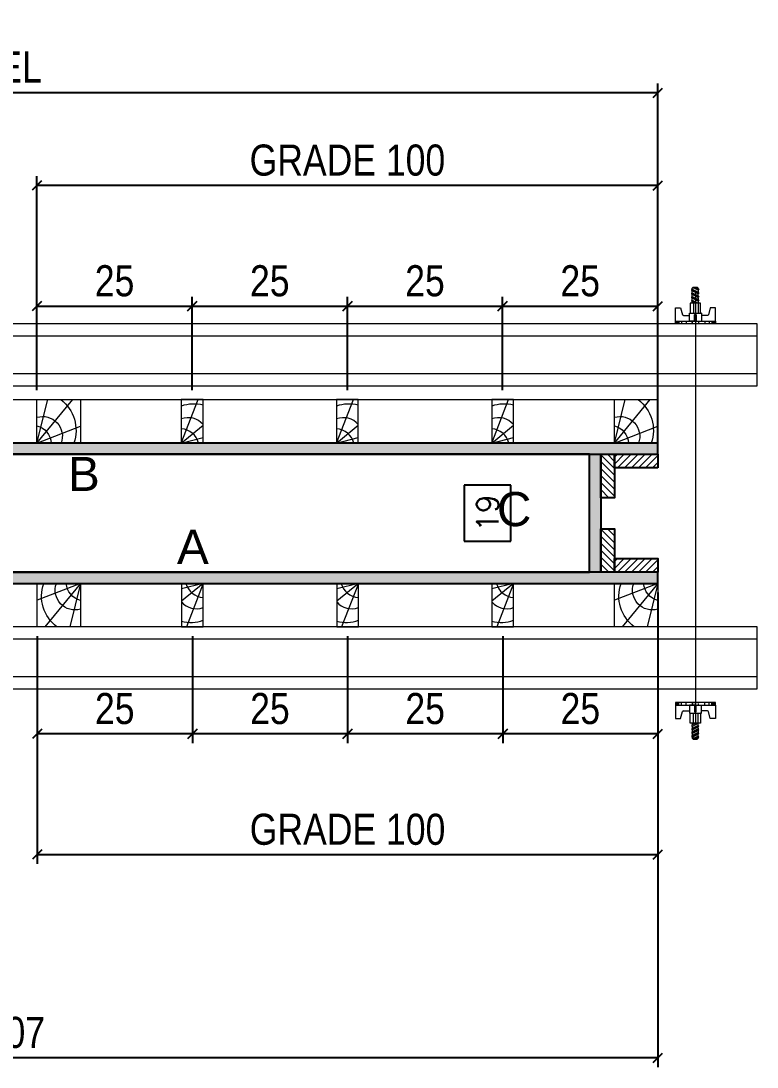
# Model space of a CAD drawing. Extents: x 28748 to 35002, y 14885 to 43501.
# Drawn here: x 32838.9 to 33076, y 27984.8 to 28321.9 of the extents above; entities that cross this region are included whole.
import ezdxf
from ezdxf.enums import TextEntityAlignment as Align

# ---------------------------------------------------------------- set-up
doc = ezdxf.new("R2010")
doc.units = 0
for name, color, linetype, lineweight in [('CONCRETO', 251, 'Continuous', 25), ('Hachura', 251, 'Continuous', 9), ('Madeira', 126, 'Continuous', 18), ('Perfil Metálico', 224, 'Continuous', 18)]:
    doc.layers.add(name, color=color, linetype=linetype, lineweight=lineweight)
for name, color, linetype in [('COTA', 241, 'Continuous'), ('MEIO_PONT', 93, 'Continuous'), ('Painéis', 200, 'Continuous'), ('SARRAFO', 251, 'Continuous'), ('TEXTO_GERAL', 7, 'Continuous')]:
    doc.layers.add(name, color=color, linetype=linetype)
doc.styles.add('ARIAL', font='arial.ttf')
doc.styles.add('COTA TECNICA 2X', font='techl___.ttf', dxfattribs={"height": 10})
doc.styles.add('ROMANS', font='romans.shx')
doc.dimstyles.new('Cota Seção interna', dxfattribs={"dimtxt": 7, "dimasz": 6, "dimexe": 0.18, "dimexo": 2, "dimgap": -4, "dimtad": 3, "dimdec": 1, "dimlfac": 0.5, "dimzin": 12, "dimdsep": 46, "dimtxsty": 'ROMANS', "dimblk": 'ARCHTICK', "dimcen": 0.09, "dimse1": 1, "dimse2": 1, "dimsd1": 1, "dimsd2": 1, "dimclrd": 180, "dimclre": 5, "dimclrt": 1, "dimadec": 0, "dimazin": 3, "dimtfac": 1, "dimtdec": 1, "dimtofl": 0, "dimtmove": 0, "dimatfit": 3, "dimldrblk": 'ARCHTICK', "dimfxl": 1, "dimtolj": 1, "dimtzin": 0, "dimarcsym": 0})
doc.dimstyles.new('SECAO PILAR', dxfattribs={"dimtxt": 10, "dimasz": 3, "dimexe": 3, "dimexo": 3, "dimgap": 3, "dimtad": 1, "dimdec": 1, "dimlfac": 0.5, "dimzin": 12, "dimdsep": 46, "dimtxsty": 'COTA TECNICA 2X', "dimblk1": 'OBLIQUE', "dimblk2": 'OBLIQUE', "dimsah": 1, "dimcen": 0.9, "dimclrd": 256, "dimclre": 256, "dimclrt": 256, "dimadec": 1, "dimazin": 3, "dimtfac": 1, "dimtdec": 1, "dimtmove": 0, "dimatfit": 3, "dimfxl": 1, "dimtolj": 1, "dimtzin": 12, "dimarcsym": 0})

# ---------------------------------------------------------------- blocks, each defined once
blk = doc.blocks.new('*D1159')
at = {"layer": 'COTA', "color": 180, "lineweight": -2, "transparency": 16777216}
for p, q in [((32996.69, 28172.27), (32981.69, 28172.27)), ((32981.69, 28172.27), (32981.69, 28154.27)), ((32996.69, 28154.27), (32996.69, 28172.27)), ((32981.69, 28154.27), (32996.69, 28154.27))]:
    blk.add_line(p, q, dxfattribs=at)
at = {"layer": 'Defpoints', "color": 0, "transparency": 16777216}
for p in [(33021.7, 28182.27), (33000.69, 28144.27), (33021.7, 28144.27)]:
    blk.add_point(p, dxfattribs=at)
at = {"layer": 'COTA', "color": 1, "transparency": 16777216, "insert": (32989.19, 28163.27), "char_height": 7, "attachment_point": 5, "rotation": 90, "style": 'ROMANS'}
blk.add_mtext('\\A1;19', dxfattribs=at)
blk = doc.blocks.new('_ArchTick')
at = {"color": 0, "linetype": 'ByBlock', "const_width": 0.15}
blk.add_lwpolyline([(-0.5, -0.5), (0.5, 0.5)], dxfattribs=at)
blk = doc.blocks.new('*D1943')
at = {"layer": 'COTA', "color": 180, "lineweight": -2, "transparency": 16777216}
for p, q in [((32820.1, 28182.78), (32794.1, 28182.78)), ((32794.1, 28182.78), (32794.1, 28167.78)), ((32820.1, 28167.78), (32820.1, 28182.78)), ((32794.1, 28167.78), (32820.1, 28167.78))]:
    blk.add_line(p, q, dxfattribs=at)
at = {"layer": 'Defpoints', "color": 0, "transparency": 16777216}
for p in [(32592.1, 28182.27), (33022.1, 28182.27), (33022.1, 28163.78)]:
    blk.add_point(p, dxfattribs=at)
at = {"layer": 'COTA', "color": 1, "transparency": 16777216, "insert": (32807.1, 28175.28), "char_height": 7, "attachment_point": 5, "style": 'ROMANS'}
blk.add_mtext('\\A1;215', dxfattribs=at)
blk = doc.blocks.new('C')
at = {"layer": 'Hachura', "color": 0}
for p, q in [((0, 3.22), (0, -3.22)), ((0.45, 3.22), (0, 3.22)), ((0.46, 3.16), (0, 3.16)), ((0.46, 3.05), (0, 3.05)), ((0.46, 2.88), (0, 2.88)), ((0, 2.75), (0, -1.16)), ((0.46, 2.65), (0, 2.65)), ((0.46, 2.23), (0, 2.23)), ((0.45, -3.23), (0.45, 3.22)), ((0.45, 3.22), (2.58, 3.22)), ((1.35, 1.94), (1.35, 0.96)), ((2.58, 2.39), (1.47, 2.09)), ((2.58, 3.22), (2.58, 2.39)), ((0.46, 1.51), (0, 1.51)), ((0.39, 0.49), (0.17, 0.49)), ((1.74, 0.97), (0.45, 0.97)), ((1.45, 0.1), (0.45, 0.1)), ((1.74, -0.97), (1.74, 0.97)), ((1.74, 0.97), (1.74, 0.84)), ((1.74, 0.97), (1.74, 0.84)), ((1.74, 0.84), (3.35, 0.84)), ((3.35, 0.45), (1.74, 0.45)), ((3.32, 0.84), (3.32, -0.84)), ((3.35, 0.84), (3.35, -0.84)), ((3.68, 0.45), (3.35, 0.45)), ((3.84, -0.52), (3.35, 0.45)), ((3.35, 0.06), (3.67, -0.57)), ((3.68, 0.45), (4.16, -0.52)), ((3.72, 0.5), (4.25, -0.57)), ((4.37, -0.55), (3.83, 0.53)), ((4.15, 0.45), (3.93, 0.45)), ((4.42, -0.52), (3.93, 0.45)), ((4.15, 0.45), (4.26, 0.45)), ((4.26, 0.45), (4.74, -0.52)), ((4.3, 0.5), (4.83, -0.57)), ((4.95, -0.55), (4.41, 0.53)), ((4.51, 0.45), (4.84, 0.45)), ((5, -0.52), (4.51, 0.45)), ((4.84, 0.45), (5.32, -0.52)), ((4.88, 0.5), (5.41, -0.57)), ((5.53, -0.55), (4.99, 0.53)), ((5.58, -0.52), (5.09, 0.45)), ((5.42, 0.45), (5.09, 0.45)), ((5.58, -0.52), (5.09, 0.45)), ((5.42, 0.45), (5.74, -0.19)), ((5.46, 0.5), (5.74, -0.07)), ((5.74, 0.19), (5.57, 0.53)), ((5.74, 0.32), (5.68, 0.45)), ((5.68, 0.45), (5.74, 0.45)), ((5.74, 0.45), (5.9, 0.29)), ((5.74, 0.45), (5.74, -0.52)), ((5.9, -0.36), (5.9, 0.29)), ((0.45, 0), (0, 0)), ((0.46, -1.52), (0, -1.52)), ((0.08, -0.48), (0.29, -0.48)), ((0.29, -0.48), (0.4, -0.48)), ((0.45, 0), (0.45, -0.97)), ((0.45, -0.16), (1.45, -0.16)), ((0.45, -0.65), (0.45, -0.32)), ((0.45, -3.23), (0.45, -0.65)), ((0.45, -0.97), (1.74, -0.97)), ((1.35, -1.94), (1.35, -0.97)), ((3.35, -0.32), (1.74, -0.32)), ((3.35, -0.84), (1.74, -0.84)), ((3.35, -0.07), (3.58, -0.52)), ((3.35, -0.52), (3.58, -0.52)), ((3.84, -0.52), (4.16, -0.52)), ((4.42, -0.52), (4.74, -0.52)), ((4.63, -0.52), (4.74, -0.52)), ((5, -0.52), (5.32, -0.52)), ((5.58, -0.52), (5.74, -0.52)), ((5.74, -0.52), (5.9, -0.36)), ((5.74, -0.52), (5.74, -0.52)), ((0.46, -2.23), (0, -2.23)), ((0.46, -2.65), (0, -2.65)), ((0.46, -2.88), (0, -2.88)), ((0.46, -3.05), (0, -3.05)), ((0.46, -3.16), (0, -3.16)), ((0, -3.22), (2.57, -3.22)), ((2.58, -2.39), (1.47, -2.1)), ((2.58, -3.23), (2.58, -2.39))]:
    blk.add_line(p, q, dxfattribs=at)
for centre, radius, start, end in [((1.52, 1.94), 0.161, 104.7436, 180), ((1.44, -0.03), 0.129, 272.695, 87.305), ((3.81, 0.39), 0.143, 25.5688, 154.4312), ((4.39, 0.39), 0.143, 25.5688, 154.4312), ((4.97, 0.39), 0.143, 25.5688, 154.4312), ((5.55, 0.39), 0.143, 25.5688, 154.4312), ((0.17, -0.37), 0.174, 221.744, 317.8592), ((3.71, -0.4), 0.174, 222.1408, 318.256), ((4.29, -0.4), 0.174, 222.1408, 318.256), ((4.87, -0.4), 0.174, 222.1408, 318.256), ((5.45, -0.4), 0.174, 222.1408, 318.256), ((5.61, -0.4), 0.174, 317.8592, 318.256), ((1.52, -1.94), 0.161, 180, 255.2564)]:
    blk.add_arc(centre, radius, start, end, dxfattribs=at)
blk = doc.blocks.new('_Oblique')
at = {"color": 0, "linetype": 'ByBlock', "lineweight": -2}
blk.add_line((-0.5, -0.5), (0.5, 0.5), dxfattribs=at)
blk = doc.blocks.new('*D1944')
at = {"layer": 'COTA', "linetype": 'ByBlock', "lineweight": -2, "transparency": 16777216}
for p, q in [((32574.5, 28188.87), (32574.5, 28301.72)), ((33044.1, 28185.27), (33044.1, 28301.72)), ((33044.1, 28298.72), (32574.5, 28298.72))]:
    blk.add_line(p, q, dxfattribs=at)
at = {"layer": 'Defpoints', "color": 0, "linetype": 'ByBlock', "transparency": 16777216}
for p in [(32574.5, 28298.72), (32574.5, 28185.87), (33044.1, 28182.27)]:
    blk.add_point(p, dxfattribs=at)
at = {"layer": 'COTA', "linetype": 'ByBlock', "lineweight": -2, "transparency": 16777216, "xscale": 3, "yscale": 3, "zscale": 3, "rotation": 180}
blk.add_blockref('_Oblique', (32574.5, 28298.72), dxfattribs=at)
at = {"layer": 'COTA', "linetype": 'ByBlock', "lineweight": -2, "transparency": 16777216, "xscale": 3, "yscale": 3, "zscale": 3}
blk.add_blockref('_Oblique', (33044.1, 28298.72), dxfattribs=at)
at = {"layer": 'COTA', "linetype": 'ByBlock', "transparency": 16777216, "insert": (32809.3, 28306.96), "char_height": 10, "attachment_point": 5, "style": 'COTA TECNICA 2X'}
blk.add_mtext('\\A1;234.8 PAINEL', dxfattribs=at)
blk = doc.blocks.new('*D1163')
at = {"layer": 'COTA', "lineweight": -2, "transparency": 16777216}
for p, q in [((32844.05, 28202.87), (32844.05, 28271.87)), ((33044.05, 28202.87), (33044.05, 28271.87)), ((33044.05, 28268.87), (32844.05, 28268.87))]:
    blk.add_line(p, q, dxfattribs=at)
at = {"layer": 'Defpoints', "color": 0, "transparency": 16777216}
for p in [(32844.05, 28268.87), (32844.05, 28199.87), (33044.05, 28199.87)]:
    blk.add_point(p, dxfattribs=at)
at = {"layer": 'COTA', "lineweight": -2, "transparency": 16777216, "xscale": 3, "yscale": 3, "zscale": 3, "rotation": 180}
blk.add_blockref('_Oblique', (32844.05, 28268.87), dxfattribs=at)
at = {"layer": 'COTA', "lineweight": -2, "transparency": 16777216, "xscale": 3, "yscale": 3, "zscale": 3}
blk.add_blockref('_Oblique', (33044.05, 28268.87), dxfattribs=at)
at = {"layer": 'COTA', "transparency": 16777216, "insert": (32944.05, 28276.97), "char_height": 10, "attachment_point": 5, "style": 'COTA TECNICA 2X'}
blk.add_mtext('\\A1;GRADE 100', dxfattribs=at)
blk = doc.blocks.new('PONTALETE')
at = {"layer": 'Madeira'}
for q in [(2.71, 7), (7, 5.76), (7, 1.74)]:
    blk.add_line((0, 0), q, dxfattribs=at)
blk.add_lwpolyline([(0, 0), (7, 0), (7, 7), (0, 7)], close=True, dxfattribs=at)
for centre, radius, start, end in [((2.04, 0.06), 6.23, 37.2818, 109.0913), ((1.09, 0.9), 3.19, 343.603, 109.9847), ((-0.21, -0.78), 3.09, 14.6322, 86.0383)]:
    blk.add_arc(centre, radius, start, end, dxfattribs=at)
blk = doc.blocks.new('MEIO PONTALETE')
at = {"layer": 'Madeira'}
for q in [(2.71, 7), (3.5, 2.88), (3.5, 0.87)]:
    blk.add_line((0, 0), q, dxfattribs=at)
blk.add_lwpolyline([(0, 0), (3.5, 0), (3.5, 7), (0, 7)], close=True, dxfattribs=at)
for centre, radius, start, end in [((2.04, 0.06), 6.23, 76.4499, 109.0913), ((1.09, 0.9), 3.19, 40.9063, 109.9847), ((-0.21, -0.78), 3.09, 14.6322, 86.0383)]:
    blk.add_arc(centre, radius, start, end, dxfattribs=at)
blk = doc.blocks.new('*D1949')
at = {"layer": 'COTA', "lineweight": -2, "transparency": 16777216}
for p, q in [((32944.05, 28202.87), (32944.05, 28232.98)), ((32994.05, 28202.87), (32994.05, 28232.98)), ((32944.05, 28229.98), (32994.05, 28229.98))]:
    blk.add_line(p, q, dxfattribs=at)
at = {"layer": 'Defpoints', "color": 0, "transparency": 16777216}
for p in [(32994.05, 28229.98), (32944.05, 28199.87), (32994.05, 28199.87)]:
    blk.add_point(p, dxfattribs=at)
at = {"layer": 'COTA', "lineweight": -2, "transparency": 16777216, "xscale": 3, "yscale": 3, "zscale": 3, "rotation": 180}
blk.add_blockref('_Oblique', (32944.05, 28229.98), dxfattribs=at)
at = {"layer": 'COTA', "lineweight": -2, "transparency": 16777216, "xscale": 3, "yscale": 3, "zscale": 3}
blk.add_blockref('_Oblique', (32994.05, 28229.98), dxfattribs=at)
at = {"layer": 'COTA', "transparency": 16777216, "insert": (32969.05, 28238.09), "char_height": 10, "attachment_point": 5, "style": 'COTA TECNICA 2X'}
blk.add_mtext('\\A1;25', dxfattribs=at)
blk = doc.blocks.new('*D1950')
at = {"layer": 'COTA', "lineweight": -2, "transparency": 16777216}
for p, q in [((32994.05, 28202.87), (32994.05, 28232.98)), ((33044.05, 28202.87), (33044.05, 28232.98)), ((32994.05, 28229.98), (33044.05, 28229.98))]:
    blk.add_line(p, q, dxfattribs=at)
at = {"layer": 'Defpoints', "color": 0, "transparency": 16777216}
for p in [(33044.05, 28229.98), (32994.05, 28199.87), (33044.05, 28199.87)]:
    blk.add_point(p, dxfattribs=at)
at = {"layer": 'COTA', "lineweight": -2, "transparency": 16777216, "xscale": 3, "yscale": 3, "zscale": 3, "rotation": 180}
blk.add_blockref('_Oblique', (32994.05, 28229.98), dxfattribs=at)
at = {"layer": 'COTA', "lineweight": -2, "transparency": 16777216, "xscale": 3, "yscale": 3, "zscale": 3}
blk.add_blockref('_Oblique', (33044.05, 28229.98), dxfattribs=at)
at = {"layer": 'COTA', "transparency": 16777216, "insert": (33019.05, 28238.09), "char_height": 10, "attachment_point": 5, "style": 'COTA TECNICA 2X'}
blk.add_mtext('\\A1;25', dxfattribs=at)
blk = doc.blocks.new('*D1164')
at = {"layer": 'COTA', "lineweight": -2, "transparency": 16777216}
for p, q in [((32844.05, 28202.87), (32844.05, 28232.98)), ((32894.05, 28202.87), (32894.05, 28232.98)), ((32844.05, 28229.98), (32894.05, 28229.98))]:
    blk.add_line(p, q, dxfattribs=at)
at = {"layer": 'Defpoints', "color": 0, "transparency": 16777216}
for p in [(32894.05, 28229.98), (32844.05, 28199.87), (32894.05, 28199.87)]:
    blk.add_point(p, dxfattribs=at)
at = {"layer": 'COTA', "lineweight": -2, "transparency": 16777216, "xscale": 3, "yscale": 3, "zscale": 3, "rotation": 180}
blk.add_blockref('_Oblique', (32844.05, 28229.98), dxfattribs=at)
at = {"layer": 'COTA', "lineweight": -2, "transparency": 16777216, "xscale": 3, "yscale": 3, "zscale": 3}
blk.add_blockref('_Oblique', (32894.05, 28229.98), dxfattribs=at)
at = {"layer": 'COTA', "transparency": 16777216, "insert": (32869.05, 28238.09), "char_height": 10, "attachment_point": 5, "style": 'COTA TECNICA 2X'}
blk.add_mtext('\\A1;25', dxfattribs=at)
blk = doc.blocks.new('*D1951')
at = {"layer": 'COTA', "lineweight": -2, "transparency": 16777216}
for p, q in [((32894.05, 28202.87), (32894.05, 28232.98)), ((32944.05, 28202.87), (32944.05, 28232.98)), ((32894.05, 28229.98), (32944.05, 28229.98))]:
    blk.add_line(p, q, dxfattribs=at)
at = {"layer": 'Defpoints', "color": 0, "transparency": 16777216}
for p in [(32944.05, 28229.98), (32894.05, 28199.87), (32944.05, 28199.87)]:
    blk.add_point(p, dxfattribs=at)
at = {"layer": 'COTA', "lineweight": -2, "transparency": 16777216, "xscale": 3, "yscale": 3, "zscale": 3, "rotation": 180}
blk.add_blockref('_Oblique', (32894.05, 28229.98), dxfattribs=at)
at = {"layer": 'COTA', "lineweight": -2, "transparency": 16777216, "xscale": 3, "yscale": 3, "zscale": 3}
blk.add_blockref('_Oblique', (32944.05, 28229.98), dxfattribs=at)
at = {"layer": 'COTA', "transparency": 16777216, "insert": (32919.05, 28238.09), "char_height": 10, "attachment_point": 5, "style": 'COTA TECNICA 2X'}
blk.add_mtext('\\A1;25', dxfattribs=at)
blk = doc.blocks.new('*D1952')
at = {"layer": 'COTA', "color": 180, "lineweight": -2, "transparency": 16777216}
for p, q in [((32827.6, 28163.27), (32802.6, 28163.27)), ((32802.6, 28163.27), (32802.6, 28148.27)), ((32827.6, 28148.27), (32827.6, 28163.27)), ((32802.6, 28148.27), (32827.6, 28148.27))]:
    blk.add_line(p, q, dxfattribs=at)
at = {"layer": 'Defpoints', "color": 0, "transparency": 16777216}
for p in [(32630.1, 28144.27), (32630.1, 28144.27), (33022.1, 28144.27)]:
    blk.add_point(p, dxfattribs=at)
at = {"layer": 'COTA', "color": 1, "transparency": 16777216, "insert": (32815.1, 28155.77), "char_height": 7, "attachment_point": 5, "style": 'ROMANS'}
blk.add_mtext('\\A1;196', dxfattribs=at)
blk = doc.blocks.new('*D1165')
at = {"layer": 'COTA', "lineweight": -2, "transparency": 16777216}
for p, q in [((32844.1, 28119.27), (32844.1, 28050.27)), ((33044.1, 28119.27), (33044.1, 28050.27)), ((32844.1, 28053.27), (33044.1, 28053.27))]:
    blk.add_line(p, q, dxfattribs=at)
at = {"layer": 'Defpoints', "color": 0, "transparency": 16777216}
for p in [(32844.1, 28122.27), (33044.1, 28122.27), (33044.1, 28053.27)]:
    blk.add_point(p, dxfattribs=at)
at = {"layer": 'COTA', "lineweight": -2, "transparency": 16777216, "xscale": 3, "yscale": 3, "zscale": 3, "rotation": 180}
blk.add_blockref('_Oblique', (32844.1, 28053.27), dxfattribs=at)
at = {"layer": 'COTA', "lineweight": -2, "transparency": 16777216, "xscale": 3, "yscale": 3, "zscale": 3}
blk.add_blockref('_Oblique', (33044.1, 28053.27), dxfattribs=at)
at = {"layer": 'COTA', "transparency": 16777216, "insert": (32944.1, 28061.37), "char_height": 10, "attachment_point": 5, "style": 'COTA TECNICA 2X'}
blk.add_mtext('\\A1;GRADE 100', dxfattribs=at)
blk = doc.blocks.new('*D1953')
at = {"layer": 'COTA', "lineweight": -2, "transparency": 16777216}
for p, q in [((32894.1, 28123.67), (32894.1, 28089.16)), ((32944.1, 28123.67), (32944.1, 28089.16)), ((32944.1, 28092.16), (32894.1, 28092.16))]:
    blk.add_line(p, q, dxfattribs=at)
at = {"layer": 'Defpoints', "color": 0, "transparency": 16777216}
for p in [(32894.1, 28126.67), (32944.1, 28126.67), (32894.1, 28092.16)]:
    blk.add_point(p, dxfattribs=at)
at = {"layer": 'COTA', "lineweight": -2, "transparency": 16777216, "xscale": 3, "yscale": 3, "zscale": 3, "rotation": 180}
blk.add_blockref('_Oblique', (32894.1, 28092.16), dxfattribs=at)
at = {"layer": 'COTA', "lineweight": -2, "transparency": 16777216, "xscale": 3, "yscale": 3, "zscale": 3}
blk.add_blockref('_Oblique', (32944.1, 28092.16), dxfattribs=at)
at = {"layer": 'COTA', "transparency": 16777216, "insert": (32919.1, 28100.27), "char_height": 10, "attachment_point": 5, "style": 'COTA TECNICA 2X'}
blk.add_mtext('\\A1;25', dxfattribs=at)
blk = doc.blocks.new('*D1954')
at = {"layer": 'COTA', "lineweight": -2, "transparency": 16777216}
for p, q in [((32844.1, 28123.67), (32844.1, 28089.16)), ((32894.1, 28123.67), (32894.1, 28089.16)), ((32894.1, 28092.16), (32844.1, 28092.16))]:
    blk.add_line(p, q, dxfattribs=at)
at = {"layer": 'Defpoints', "color": 0, "transparency": 16777216}
for p in [(32844.1, 28126.67), (32894.1, 28126.67), (32844.1, 28092.16)]:
    blk.add_point(p, dxfattribs=at)
at = {"layer": 'COTA', "lineweight": -2, "transparency": 16777216, "xscale": 3, "yscale": 3, "zscale": 3, "rotation": 180}
blk.add_blockref('_Oblique', (32844.1, 28092.16), dxfattribs=at)
at = {"layer": 'COTA', "lineweight": -2, "transparency": 16777216, "xscale": 3, "yscale": 3, "zscale": 3}
blk.add_blockref('_Oblique', (32894.1, 28092.16), dxfattribs=at)
at = {"layer": 'COTA', "transparency": 16777216, "insert": (32869.1, 28100.27), "char_height": 10, "attachment_point": 5, "style": 'COTA TECNICA 2X'}
blk.add_mtext('\\A1;25', dxfattribs=at)
blk = doc.blocks.new('*D1166')
at = {"layer": 'COTA', "lineweight": -2, "transparency": 16777216}
for p, q in [((32994.1, 28119.27), (32994.1, 28089.16)), ((33044.1, 28119.27), (33044.1, 28089.16)), ((33044.1, 28092.16), (32994.1, 28092.16))]:
    blk.add_line(p, q, dxfattribs=at)
at = {"layer": 'Defpoints', "color": 0, "transparency": 16777216}
for p in [(32994.1, 28122.27), (33044.1, 28122.27), (32994.1, 28092.16)]:
    blk.add_point(p, dxfattribs=at)
at = {"layer": 'COTA', "lineweight": -2, "transparency": 16777216, "xscale": 3, "yscale": 3, "zscale": 3, "rotation": 180}
blk.add_blockref('_Oblique', (32994.1, 28092.16), dxfattribs=at)
at = {"layer": 'COTA', "lineweight": -2, "transparency": 16777216, "xscale": 3, "yscale": 3, "zscale": 3}
blk.add_blockref('_Oblique', (33044.1, 28092.16), dxfattribs=at)
at = {"layer": 'COTA', "transparency": 16777216, "insert": (33019.1, 28100.27), "char_height": 10, "attachment_point": 5, "style": 'COTA TECNICA 2X'}
blk.add_mtext('\\A1;25', dxfattribs=at)
blk = doc.blocks.new('*D1955')
at = {"layer": 'COTA', "lineweight": -2, "transparency": 16777216}
for p, q in [((32944.1, 28123.67), (32944.1, 28089.16)), ((32994.1, 28123.67), (32994.1, 28089.16)), ((32994.1, 28092.16), (32944.1, 28092.16))]:
    blk.add_line(p, q, dxfattribs=at)
at = {"layer": 'Defpoints', "color": 0, "transparency": 16777216}
for p in [(32944.1, 28126.67), (32994.1, 28126.67), (32944.1, 28092.16)]:
    blk.add_point(p, dxfattribs=at)
at = {"layer": 'COTA', "lineweight": -2, "transparency": 16777216, "xscale": 3, "yscale": 3, "zscale": 3, "rotation": 180}
blk.add_blockref('_Oblique', (32944.1, 28092.16), dxfattribs=at)
at = {"layer": 'COTA', "lineweight": -2, "transparency": 16777216, "xscale": 3, "yscale": 3, "zscale": 3}
blk.add_blockref('_Oblique', (32994.1, 28092.16), dxfattribs=at)
at = {"layer": 'COTA', "transparency": 16777216, "insert": (32969.1, 28100.27), "char_height": 10, "attachment_point": 5, "style": 'COTA TECNICA 2X'}
blk.add_mtext('\\A1;25', dxfattribs=at)
blk = doc.blocks.new('*D1884')
at = {"layer": 'COTA', "linetype": 'ByBlock', "lineweight": -2, "transparency": 16777216}
for p, q in [((32630.1, 28137.67), (32630.1, 27984.82)), ((33044.1, 28137.67), (33044.1, 27984.82)), ((33044.1, 27987.82), (32630.1, 27987.82))]:
    blk.add_line(p, q, dxfattribs=at)
at = {"layer": 'Defpoints', "color": 0, "linetype": 'ByBlock', "transparency": 16777216}
for p in [(32630.1, 28140.67), (33044.1, 28140.67), (32630.1, 27987.82)]:
    blk.add_point(p, dxfattribs=at)
at = {"layer": 'COTA', "linetype": 'ByBlock', "lineweight": -2, "transparency": 16777216, "xscale": 3, "yscale": 3, "zscale": 3, "rotation": 180}
blk.add_blockref('_Oblique', (32630.1, 27987.82), dxfattribs=at)
at = {"layer": 'COTA', "linetype": 'ByBlock', "lineweight": -2, "transparency": 16777216, "xscale": 3, "yscale": 3, "zscale": 3}
blk.add_blockref('_Oblique', (33044.1, 27987.82), dxfattribs=at)
at = {"layer": 'COTA', "linetype": 'ByBlock', "transparency": 16777216, "insert": (32837.1, 27995.92), "char_height": 10, "attachment_point": 5, "style": 'COTA TECNICA 2X'}
blk.add_mtext('\\A1;207', dxfattribs=at)

msp = doc.modelspace()

# ---------------------------------------------------------------- hatches: boundary and pattern name
at = {"layer": 'Hachura'}
h = msp.add_hatch(color=256, dxfattribs=at)
h.dxf.hatch_style = 1
h.paths.add_polyline_path([(32574.5, 28185.87), (32574.5, 28182.27), (33044.1, 28182.27), (33044.1, 28185.87)])
h = msp.add_hatch(color=256, dxfattribs=at)
h.dxf.hatch_style = 1
h.paths.add_polyline_path([(33022.1, 28182.27), (33025.7, 28182.27), (33025.7, 28144.27), (33022.1, 28144.27)])
h = msp.add_hatch(dxfattribs=at)
h.set_pattern_fill('ANSI31', color=256, scale=0.5, angle=90, style=0)
h.set_pattern_definition([(135, (10613.2501, 37903.2232), (-1.12253202, -1.12253202), [])])
h.paths.add_polyline_path([(33030.1, 28182.27), (33025.7, 28182.27), (33025.7, 28168.27), (33030.1, 28168.27)])
h = msp.add_hatch(dxfattribs=at)
h.set_pattern_fill('ANSI31', color=256, scale=0.5, angle=180, style=0)
h.set_pattern_definition([(225, (23684.5064, 5390.0632), (1.12253202, -1.12253202), [])])
h.paths.add_polyline_path([(33030.1, 28182.27), (33030.1, 28177.87), (33044.1, 28177.87), (33044.1, 28182.27)])
h = msp.add_hatch(dxfattribs=at)
h.set_pattern_fill('ANSI31', color=256, scale=0.5, angle=90, style=0)
h.set_pattern_definition([(135, (10613.2501, 37879.2232), (-1.12253202, -1.12253202), [])])
h.paths.add_polyline_path([(33030.1, 28158.27), (33025.7, 28158.27), (33025.7, 28144.27), (33030.1, 28144.27)])
h = msp.add_hatch(dxfattribs=at)
h.set_pattern_fill('ANSI31', color=256, scale=0.5, angle=180, style=0)
h.set_pattern_definition([(225, (23684.5064, 5356.4632), (1.12253202, -1.12253202), [])])
h.paths.add_polyline_path([(33030.1, 28148.67), (33030.1, 28144.27), (33044.1, 28144.27), (33044.1, 28148.67)])
h = msp.add_hatch(color=256, dxfattribs=at)
h.dxf.hatch_style = 1
h.paths.add_polyline_path([(33044.1, 28144.27), (32630.1, 28144.27), (32630.1, 28140.67), (33044.1, 28140.67)])

# ---------------------------------------------------------------- linework, layer by layer
at = {"layer": 'CONCRETO', "color": 2}
msp.add_lwpolyline([(32592.1, 28032.27), (32630.1, 28032.27), (32630.1, 28144.27), (33022.1, 28144.27), (33022.1, 28182.27), (32592.1, 28182.27)], close=True, dxfattribs=at)
at = {"layer": 'Hachura'}
msp.add_line((33056.18, 28235.07), (33056.18, 28095.27), dxfattribs=at)
at = {"layer": 'Madeira'}
for points in [[(32574.5, 28185.87), (32574.5, 28199.87), (33044.05, 28199.87), (33044.05, 28185.87)], [(33044.05, 28199.87), (33044.05, 28185.87), (32844.05, 28185.87), (32844.05, 28199.87)], [(32844.1, 28126.67), (32844.1, 28140.67), (33044.1, 28140.67), (33044.1, 28126.67)]]:
    msp.add_lwpolyline(points, close=True, dxfattribs=at)
at = {"layer": 'Painéis'}
for points in [[(32574.5, 28185.87), (32574.5, 28182.27), (33044.1, 28182.27), (33044.1, 28185.87)], [(33022.1, 28182.27), (33025.7, 28182.27), (33025.7, 28144.27), (33022.1, 28144.27)], [(33044.1, 28144.27), (32630.1, 28144.27), (32630.1, 28140.67), (33044.1, 28140.67)]]:
    msp.add_lwpolyline(points, close=True, dxfattribs=at)
at = {"layer": 'Perfil Metálico'}
for points in [[(33076.03, 28204.27), (33076.03, 28224.27), (32531.78, 28224.27), (32531.78, 28204.27)], [(32531.78, 28220.27), (32531.78, 28208.27), (33076.03, 28208.27), (33076.03, 28220.27)], [(33076.03, 28106.67), (33076.03, 28126.67), (32647.7, 28126.67), (32647.7, 28106.67)], [(32647.7, 28122.67), (32647.7, 28110.67), (33076.03, 28110.67), (33076.03, 28122.67)]]:
    msp.add_lwpolyline(points, close=True, dxfattribs=at)
at = {"layer": 'SARRAFO'}
for points in [[(33025.7, 28168.27), (33025.7, 28182.27), (33030.1, 28182.27), (33030.1, 28168.27)], [(33044.1, 28177.87), (33030.1, 28177.87), (33030.1, 28182.27), (33044.1, 28182.27)], [(33025.7, 28144.27), (33025.7, 28158.27), (33030.1, 28158.27), (33030.1, 28144.27)], [(33044.1, 28144.27), (33030.1, 28144.27), (33030.1, 28148.67), (33044.1, 28148.67)]]:
    msp.add_lwpolyline(points, close=True, dxfattribs=at)

# ---------------------------------------------------------------- block references
at = {"layer": 'Hachura', "linetype": 'Continuous', "yscale": 2, "zscale": 2, "rotation": 270}
for p, xscale in [((33056.18, 28224.27), -2), ((33056.18, 28102.27), 2)]:
    msp.add_blockref('C', p, dxfattribs=dict(at, xscale=xscale))
at = {"layer": 'MEIO_PONT'}
for name, p, xscale, yscale, zscale, rotation in [('PONTALETE', (32844.05, 28185.87), -2, 2, 2, 270), ('PONTALETE', (33030.05, 28185.87), -2, 2, 2, 270), ('PONTALETE', (32858.1, 28140.67), -2, 2, 2, 90), ('MEIO PONTALETE', (32897.6, 28140.67), 1.999999997962732, 1.999999997962732, 1.999999997962732, 180), ('MEIO PONTALETE', (32947.6, 28140.67), 1.999999997962732, 1.999999997962732, 1.999999997962732, 180), ('MEIO PONTALETE', (32997.6, 28140.67), 1.999999997962732, 1.999999997962732, 1.999999997962732, 180), ('PONTALETE', (33044.1, 28140.67), -2, 2, 2, 90)]:
    msp.add_blockref(name, p, dxfattribs=dict(at, xscale=xscale, yscale=yscale, zscale=zscale, rotation=rotation))
at = {"layer": 'MEIO_PONT', "xscale": 1.999999997962732, "yscale": 1.999999997962732, "zscale": 1.999999997962732}
for p in [(32890.55, 28185.87), (32940.55, 28185.87), (32990.55, 28185.87)]:
    msp.add_blockref('MEIO PONTALETE', p, dxfattribs=at)

# ---------------------------------------------------------------- texts
at = {"layer": 'TEXTO_GERAL', "style": 'ARIAL'}
for s, p in [('B', (32859.16, 28175.93)), ('C', (32997.78, 28164.59)), ('A', (32894.27, 28152.42))]:
    msp.add_text(s, height=11, dxfattribs=at).set_placement(p, align=Align.MIDDLE_CENTER)

# ---------------------------------------------------------------- dimensions: what is measured, and where the dimension line sits
at = {"layer": 'COTA', "linetype": 'ByBlock'}
dim = msp.add_linear_dim(base=(32574.5, 28298.72), p1=(33044.1, 28182.27), p2=(32574.5, 28185.87), angle=180, text='<> PAINEL', dimstyle='SECAO PILAR', override={"dimtmove": 1}, dxfattribs=at)
dim.commit()
dim.dimension.update_dxf_attribs({"geometry": '*D1944', "text_midpoint": (32809.3, 28306.96)})
at = {"layer": 'COTA'}
dim = msp.add_linear_dim(base=(32844.05, 28268.87), p1=(33044.05, 28199.87), p2=(32844.05, 28199.87), angle=180, text='GRADE <>', dimstyle='SECAO PILAR', dxfattribs=at)
dim.commit()
dim.dimension.update_dxf_attribs({"geometry": '*D1163', "text_midpoint": (32944.05, 28276.97)})
for base, p1, p2, picture, middle in [((32894.05, 28229.98), (32844.05, 28199.87), (32894.05, 28199.87), '*D1164', (32869.05, 28238.09)), ((32944.05, 28229.98), (32894.05, 28199.87), (32944.05, 28199.87), '*D1951', (32919.05, 28238.09)), ((32994.05, 28229.98), (32944.05, 28199.87), (32994.05, 28199.87), '*D1949', (32969.05, 28238.09)), ((33044.05, 28229.98), (32994.05, 28199.87), (33044.05, 28199.87), '*D1950', (33019.05, 28238.09))]:
    dim = msp.add_linear_dim(base=base, p1=p1, p2=p2, angle=180, dimstyle='SECAO PILAR', dxfattribs=at)
    dim.commit()
    dim.dimension.update_dxf_attribs({"geometry": picture, "text_midpoint": middle})
for base, p1, p2, dimstyle, picture, middle in [((33022.1, 28163.78), (32592.1, 28182.27), (33022.1, 28182.27), 'Cota Seção interna', '*D1943', (32807.1, 28175.28)), ((32844.1, 28092.16), (32894.1, 28126.67), (32844.1, 28126.67), 'SECAO PILAR', '*D1954', (32869.1, 28100.27)), ((32894.1, 28092.16), (32944.1, 28126.67), (32894.1, 28126.67), 'SECAO PILAR', '*D1953', (32919.1, 28100.27)), ((32944.1, 28092.16), (32994.1, 28126.67), (32944.1, 28126.67), 'SECAO PILAR', '*D1955', (32969.1, 28100.27)), ((32994.1, 28092.16), (33044.1, 28122.27), (32994.1, 28122.27), 'SECAO PILAR', '*D1166', (33019.1, 28100.27))]:
    dim = msp.add_linear_dim(base=base, p1=p1, p2=p2, dimstyle=dimstyle, dxfattribs=at)
    dim.commit()
    dim.dimension.update_dxf_attribs({"geometry": picture, "text_midpoint": middle})
for base, p1, p2, angle, picture, middle in [((33000.69, 28144.27), (33021.7, 28182.27), (33021.7, 28144.27), 270, '*D1159', (33000.69, 28163.27)), ((32630.1, 28144.27), (33022.1, 28144.27), (32630.1, 28144.27), 180, '*D1952', (32815.1, 28144.27))]:
    dim = msp.add_linear_dim(base=base, p1=p1, p2=p2, angle=angle, dimstyle='Cota Seção interna', dxfattribs=at)
    dim.commit()
    dim.dimension.update_dxf_attribs({"geometry": picture, "text_midpoint": middle, "dimtype": 160})
at = {"layer": 'COTA', "linetype": 'ByBlock'}
dim = msp.add_linear_dim(base=(32630.1, 27987.82), p1=(33044.1, 28140.67), p2=(32630.1, 28140.67), angle=180, dimstyle='SECAO PILAR', override={"dimtmove": 1}, dxfattribs=at)
dim.commit()
dim.dimension.update_dxf_attribs({"geometry": '*D1884', "text_midpoint": (32837.1, 27995.92)})
at = {"layer": 'COTA'}
dim = msp.add_linear_dim(base=(33044.1, 28053.27), p1=(32844.1, 28122.27), p2=(33044.1, 28122.27), text='GRADE <>', dimstyle='SECAO PILAR', dxfattribs=at)
dim.commit()
dim.dimension.update_dxf_attribs({"geometry": '*D1165', "text_midpoint": (32944.1, 28061.37)})

doc.saveas('drawing.dxf')
